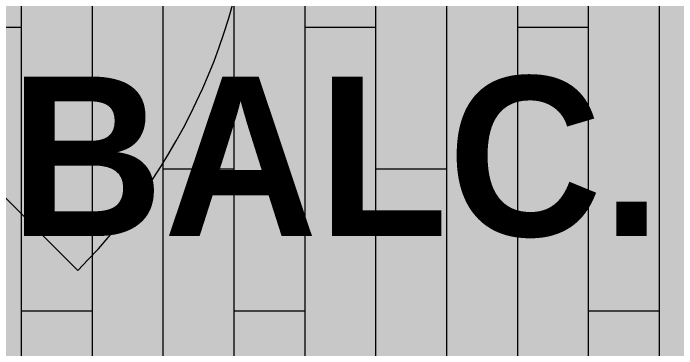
# Model space of a CAD drawing. Header units: inches. Extents: x -4218 to -1814, y 9706 to 12426.
# Drawn here: x -3690.33 to -3652.89, y 9951.71 to 9970.64 of the extents above; entities that cross this region are included whole.
import ezdxf

# ---------------------------------------------------------------- set-up
doc = ezdxf.new("R2010")
doc.units = ezdxf.units.IN
doc.header["$MEASUREMENT"] = 0
for name, color, linetype, lineweight in [('0-1', 7, 'Continuous', 5), ('0-3', 7, 'Continuous', 9), ('A-ANNO-DIMS', 211, 'Continuous', 9), ('A-ANNO-DIMS-96', 211, 'Continuous', 9), ('A-AREA-IDEN', 2, 'Continuous', 9), ('A-FLOR-PATT-1', 252, 'Continuous', 9), ('A-GLAZ-2', 10, 'Continuous', 13)]:
    doc.layers.add(name, color=color, linetype=linetype, lineweight=lineweight)
doc.layers.add('A-AREA-PATT-1', color=7, linetype='Continuous', lineweight=9, transparency=1)
doc.styles.add('Century Gothic', font='ufonts.com_century-gothic.ttf', dxfattribs={"height": 9})
doc.styles.add('Century Gothic_B', font='GOTHICB.TTF', dxfattribs={"height": 9})
doc.dimstyles.new('OD__1_8__Tol__', dxfattribs={"dimscale": 12, "dimtxt": 9.397514, "dimasz": 1, "dimexe": 0.75, "dimexo": 0.5, "dimgap": 0.125, "dimtad": 1, "dimdec": 3, "dimrnd": 0.125, "dimzin": 3, "dimdsep": 46, "dimlunit": 4, "dimtxsty": 'Century Gothic', "dimblk1": 'OBLIQUE', "dimblk2": 'OBLIQUE', "dimsah": 1, "dimcen": 0.09, "dimdle": 0.75, "dimazin": 0, "dimtfac": 1, "dimtdec": 4, "dimtix": 1, "dimtmove": 0, "dimatfit": 3, "dimfxl": 1, "dimtvp": 1, "dimtfill": 1, "dimfrac": 2, "dimtolj": 1, "dimtzin": 0, "dimarcsym": 2})

# ---------------------------------------------------------------- blocks, each defined once
blk = doc.blocks.new('_THE_ WINDOW _ DOOR - Window - 3rd Floor-2480479-FLOOR PLAN - 3RD FLOOR')
at = {"layer": 'A-GLAZ-2'}
blk.add_line((-7.047, 28.497), (17.012, 4.437), dxfattribs=at)
blk.add_arc((17.012, 4.437), 34.025, 135, 180, dxfattribs=at)
blk = doc.blocks.new('CTR - 1st Phase - Shell_rvt-1-FLOOR PLAN - 3RD FLOOR')
at = {"layer": 'A-AREA-PATT-1'}
blk.add_hatch(color=256, dxfattribs=at).paths.add_polyline_path([(-3666.805, 9918.439), (-3602.174, 9918.439), (-3602.174, 9980.002), (-3708.499, 9980.002), (-3708.499, 9918.439)], flags=0)
at = {"layer": 'A-FLOR-PATT-1'}
h = blk.add_hatch(dxfattribs=at)
h.set_pattern_fill('FP_38', color=256, style=0, pattern_type=2)
h.set_pattern_definition([(270, (-4373.871, 30633.845), (4, 2e-16), []), (0, (-4373.871, 30633.845), (8, 8), [4, -28]), (0, (-4369.871, 30617.845), (8, 8), [4, -28])])
h.paths.add_polyline_path([(-3666.805, 9918.439), (-3602.174, 9918.439), (-3602.174, 9980.002), (-3708.499, 9980.002), (-3708.499, 9918.439)], flags=0)
at = {"layer": '0-3', "rotation": 180}
blk.add_blockref('_THE_ WINDOW _ DOOR - Window - 3rd Floor-2480479-FLOOR PLAN - 3RD FLOOR', (-3693.736, 9984.627), dxfattribs=at)
blk = doc.blocks.new('DIMBLOCK31-FLOOR PLAN - 3RD FLOOR')
at = {"layer": 'A-ANNO-DIMS-96'}
for p, q in [((-3338.724, 9982.439), (-3338.724, 9817.406)), ((-3338.724, 9826.406), (-3338.724, 9982.439)), ((-3856.286, 9978.627), (-3856.286, 9817.406)), ((-3856.286, 9826.406), (-3856.286, 9978.627)), ((-3865.286, 9826.406), (-3338.724, 9826.406))]:
    blk.add_line(p, q, dxfattribs=at)
at = {"layer": 'A-ANNO-DIMS-96', "lineweight": 50}
for p, q in [((-3856.286, 9826.406), (-3850.286, 9832.406)), ((-3338.724, 9826.406), (-3332.724, 9832.406)), ((-3856.286, 9826.406), (-3862.286, 9820.406)), ((-3338.724, 9826.406), (-3344.724, 9820.406))]:
    blk.add_line(p, q, dxfattribs=at)
at = {"layer": 'A-ANNO-DIMS-96', "color": 0, "insert": (-3628.233, 9839.442), "char_height": 9, "width": 73.74811, "attachment_point": 1, "line_spacing_factor": 0.984502, "style": 'Century Gothic', "bg_fill": 3, "box_fill_scale": 1.25, "bg_fill_color": 256, "bg_fill_true_color": 13158600, "bg_fill_transparency": 0}
blk.add_mtext('43\' - 1 5/8"', dxfattribs=at)
blk = doc.blocks.new('_Oblique')
at = {"color": 0, "linetype": 'ByBlock', "lineweight": -2}
blk.add_line((-0.5, -0.5), (0.5, 0.5), dxfattribs=at)

msp = doc.modelspace()

# ---------------------------------------------------------------- block references
at = {"layer": '0-1'}
msp.add_blockref('CTR - 1st Phase - Shell_rvt-1-FLOOR PLAN - 3RD FLOOR', (0, 0), dxfattribs=at)

# ---------------------------------------------------------------- texts
at = {"layer": 'A-AREA-IDEN', "insert": (-3690.53895, 9967.06755), "char_height": 9, "width": 43.632, "attachment_point": 1, "style": 'Century Gothic_B'}
msp.add_mtext('BALC.', dxfattribs=at)

# ---------------------------------------------------------------- next in the draw order: dimensions: what is measured, and where the dimension line sits
at = {"layer": 'A-ANNO-DIMS'}
dim = msp.add_linear_dim(base=(-3338.7237366793, 9826.4063176174), p1=(-3856.2862366797, 9984.6268961105), p2=(-3338.7237366793, 9988.4393961105), dimstyle='OD__1_8__Tol__', override={"dimpost": '<>', "dimfxl": 517.576542}, dxfattribs=at)
dim.commit()
dim.dimension.update_dxf_attribs({"geometry": 'DIMBLOCK31-FLOOR PLAN - 3RD FLOOR', "text_midpoint": (-3597.5049866795, 9833.1313346513)})

doc.saveas('drawing.dxf')
